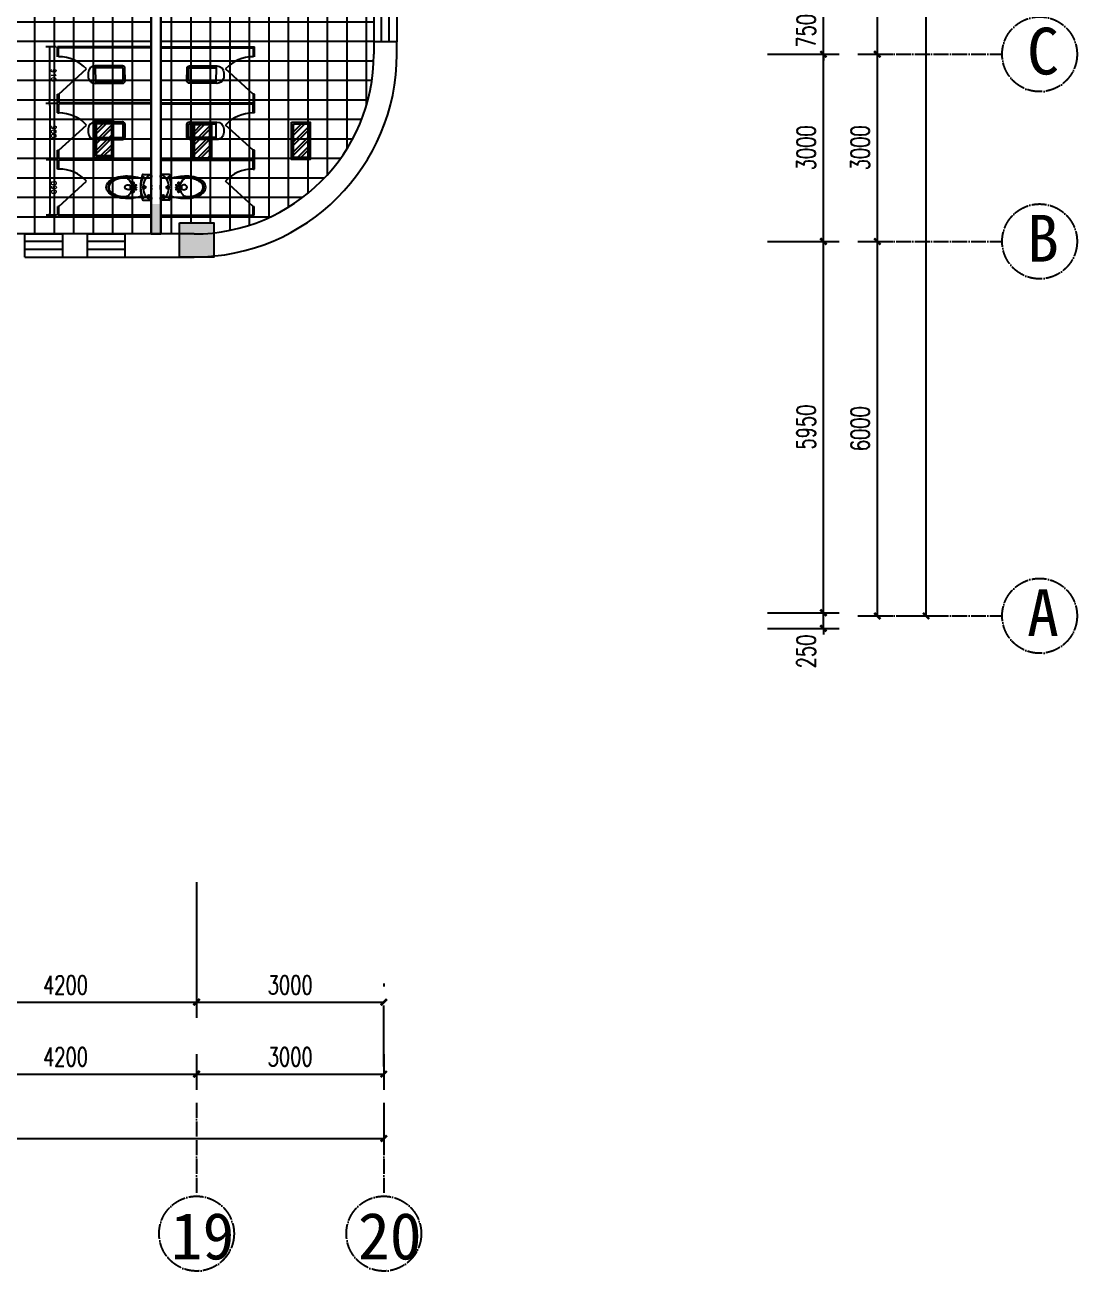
# Model space of a CAD drawing. Header units: millimetres. Extents: x -150677 to 588340, y -254013 to 149700.
# Drawn here: x 96402 to 113259, y 1229 to 21199 of the extents above; entities that cross this region are included whole.
import ezdxf

# ---------------------------------------------------------------- set-up
doc = ezdxf.new("R2010")
doc.units = ezdxf.units.MM
doc.header["$LTSCALE"] = 10
doc.header["$MEASUREMENT"] = 0
doc.linetypes.add('ACAD_ISO04W100', pattern=[30, 24, -3, 0, -3])
for name, color, linetype in [('1-Aa轴线', 240, 'ACAD_ISO04W100'), ('1-Ab轴号', 3, 'Continuous'), ('1-Ba原始建筑墙体', 2, 'Continuous'), ('2-Ba顶面轮廓', 4, 'Continuous'), ('2-Da地拼', 4, 'Continuous'), ('2-FF-DIM', 5, 'Continuous'), ('2-FF-活动家具', 6, 'Continuous'), ('3-Ac固定家具', 120, 'Continuous'), ('5-Aa原始建筑淡显填充', 251, 'Continuous'), ('6-Ab柱体', 6, 'Continuous'), ('6-Bb窗', 5, 'Continuous'), ('PUB_DIM', 3, 'Continuous'), ('图层1', 2, 'Continuous')]:
    doc.layers.add(name, color=color, linetype=linetype)
doc.styles.add('_TCH_DIM_T3', font='SIMPLEX', dxfattribs={"width": 0.705882, "bigfont": 'GBCBIG'})
doc.styles.add('BREEZE-N', font='simplex.shx')
doc.styles.get("Standard").update_dxf_attribs({"font": ''})
doc.styles.get('Standard').set_extended_font_data('SimSun')
doc.dimstyles.new('_TCH_ARCH&&100', dxfattribs={"dimtxt": 297.5, "dimasz": 100, "dimexe": 250, "dimexo": 300, "dimgap": 126.25, "dimtad": 1, "dimdec": 0, "dimzin": 0, "dimdsep": 46, "dimtxsty": '_TCH_DIM_T3', "dimblk": 'ARCHTICK', "dimcen": 0.09, "dimclrt": 7, "dimazin": 2, "dimtfac": 1, "dimtdec": 0, "dimtix": 1, "dimtmove": 2, "dimatfit": 3, "dimfxl": 1, "dimtolj": 1, "dimtzin": 0, "dimarcsym": 0})
doc.dimstyles.new('BREEZE-40', dxfattribs={"dimscale": 40, "dimtxt": 2, "dimasz": 0.75, "dimexe": 1.5, "dimexo": 0.5, "dimtad": 1, "dimdec": 0, "dimrnd": 5, "dimdsep": 46, "dimtxsty": 'BREEZE-N', "dimblk": 'DOT', "dimcen": 0, "dimclrd": 5, "dimclre": 5, "dimclrt": 2, "dimadec": 0, "dimazin": 0, "dimtfac": 1, "dimtdec": 0, "dimtix": 1, "dimtmove": 1, "dimatfit": 3, "dimldrblk": 'DOT', "dimfxl": 1.5, "dimarcsym": 0})

# ---------------------------------------------------------------- blocks, each defined once
blk = doc.blocks.new('_ArchTick')
at = {"color": 0, "linetype": 'ByBlock', "const_width": 0.4}
blk.add_lwpolyline([(-0.5, -0.5), (0.5, 0.5)], dxfattribs=at)
blk = doc.blocks.new('*D797')
at = {"layer": 'Defpoints', "color": 0, "transparency": 16777216}
for p in [(108001, 11779), (109195, 11779), (108001, 11529)]:
    blk.add_point(p, dxfattribs=at)
at = {"layer": 'PUB_DIM', "color": 0, "lineweight": -2, "transparency": 16777216}
for p, q in [((109195, 11779), (109195, 11879)), ((108301, 11779), (109445, 11779)), ((109195, 11529), (109195, 11779)), ((108301, 11529), (109445, 11529)), ((109195, 11529), (109195, 11429))]:
    blk.add_line(p, q, dxfattribs=at)
at = {"layer": 'PUB_DIM', "color": 0, "lineweight": -2, "transparency": 16777216, "xscale": 100, "yscale": 100, "zscale": 100}
for p, rotation in [((109195, 11779), 270), ((109195, 11529), 90)]:
    blk.add_blockref('_ArchTick', p, dxfattribs=dict(at, rotation=rotation))
at = {"layer": 'PUB_DIM', "color": 7, "transparency": 16777216, "insert": (108920, 11159), "char_height": 297.5, "attachment_point": 5, "rotation": 90, "style": '_TCH_DIM_T3'}
blk.add_mtext('\\A1;250', dxfattribs=at)
blk = doc.blocks.new('*D798')
at = {"layer": 'Defpoints', "color": 0, "transparency": 16777216}
for p in [(108001, 17729), (109195, 17729), (108001, 11779)]:
    blk.add_point(p, dxfattribs=at)
at = {"layer": 'PUB_DIM', "color": 0, "lineweight": -2, "transparency": 16777216}
for p, q in [((108301, 17729), (109445, 17729)), ((109195, 11779), (109195, 17729)), ((108301, 11779), (109445, 11779))]:
    blk.add_line(p, q, dxfattribs=at)
at = {"layer": 'PUB_DIM', "color": 0, "lineweight": -2, "transparency": 16777216, "xscale": 100, "yscale": 100, "zscale": 100}
for p, rotation in [((109195, 17729), 90), ((109195, 11779), 270)]:
    blk.add_blockref('_ArchTick', p, dxfattribs=dict(at, rotation=rotation))
at = {"layer": 'PUB_DIM', "color": 7, "transparency": 16777216, "insert": (108920, 14754), "char_height": 297.5, "attachment_point": 5, "rotation": 90, "style": '_TCH_DIM_T3'}
blk.add_mtext('\\A1;5950', dxfattribs=at)
blk = doc.blocks.new('*D799')
at = {"layer": 'Defpoints', "color": 0, "transparency": 16777216}
for p in [(108001, 20729), (109195, 20729), (108001, 17729)]:
    blk.add_point(p, dxfattribs=at)
at = {"layer": 'PUB_DIM', "color": 0, "lineweight": -2, "transparency": 16777216}
for p, q in [((108301, 20729), (109445, 20729)), ((109195, 17729), (109195, 20729)), ((108301, 17729), (109445, 17729))]:
    blk.add_line(p, q, dxfattribs=at)
at = {"layer": 'PUB_DIM', "color": 0, "lineweight": -2, "transparency": 16777216, "xscale": 100, "yscale": 100, "zscale": 100}
for p, rotation in [((109195, 20729), 90), ((109195, 17729), 270)]:
    blk.add_blockref('_ArchTick', p, dxfattribs=dict(at, rotation=rotation))
at = {"layer": 'PUB_DIM', "color": 7, "transparency": 16777216, "insert": (108920, 19229), "char_height": 297.5, "attachment_point": 5, "rotation": 90, "style": '_TCH_DIM_T3'}
blk.add_mtext('\\A1;3000', dxfattribs=at)
blk = doc.blocks.new('*D800')
at = {"layer": 'Defpoints', "color": 0, "transparency": 16777216}
for p in [(108001, 21479), (109195, 21479), (108001, 20729)]:
    blk.add_point(p, dxfattribs=at)
at = {"layer": 'PUB_DIM', "color": 0, "lineweight": -2, "transparency": 16777216}
for p, q in [((109195, 21479), (109195, 21579)), ((108301, 21479), (109445, 21479)), ((109195, 20729), (109195, 21479)), ((108301, 20729), (109445, 20729)), ((109195, 20729), (109195, 20629))]:
    blk.add_line(p, q, dxfattribs=at)
at = {"layer": 'PUB_DIM', "color": 0, "lineweight": -2, "transparency": 16777216, "xscale": 100, "yscale": 100, "zscale": 100}
for p, rotation in [((109195, 21479), 270), ((109195, 20729), 90)]:
    blk.add_blockref('_ArchTick', p, dxfattribs=dict(at, rotation=rotation))
at = {"layer": 'PUB_DIM', "color": 7, "transparency": 16777216, "insert": (108920, 21104), "char_height": 297.5, "attachment_point": 5, "rotation": 90, "style": '_TCH_DIM_T3'}
blk.add_mtext('\\A1;750', dxfattribs=at)
blk = doc.blocks.new('*D823')
at = {"layer": 'Defpoints', "color": 0, "transparency": 16777216}
for p in [(109445, 17729), (110059, 17729), (109445, 11728)]:
    blk.add_point(p, dxfattribs=at)
at = {"layer": 'PUB_DIM', "color": 0, "lineweight": -2, "transparency": 16777216}
for p, q in [((109745, 17729), (110309, 17729)), ((110059, 11728), (110059, 17729)), ((109745, 11728), (110309, 11728))]:
    blk.add_line(p, q, dxfattribs=at)
at = {"layer": 'PUB_DIM', "color": 0, "lineweight": -2, "transparency": 16777216, "xscale": 100, "yscale": 100, "zscale": 100}
for p, rotation in [((110059, 17729), 90), ((110059, 11728), 270)]:
    blk.add_blockref('_ArchTick', p, dxfattribs=dict(at, rotation=rotation))
at = {"layer": 'PUB_DIM', "color": 7, "transparency": 16777216, "insert": (109784, 14728), "char_height": 297.5, "attachment_point": 5, "rotation": 90, "style": '_TCH_DIM_T3'}
blk.add_mtext('\\A1;6000', dxfattribs=at)
blk = doc.blocks.new('*D824')
at = {"layer": 'Defpoints', "color": 0, "transparency": 16777216}
for p in [(109445, 20729), (110059, 20729), (109445, 17729)]:
    blk.add_point(p, dxfattribs=at)
at = {"layer": 'PUB_DIM', "color": 0, "lineweight": -2, "transparency": 16777216}
for p, q in [((109745, 20729), (110309, 20729)), ((110059, 17729), (110059, 20729)), ((109745, 17729), (110309, 17729))]:
    blk.add_line(p, q, dxfattribs=at)
at = {"layer": 'PUB_DIM', "color": 0, "lineweight": -2, "transparency": 16777216, "xscale": 100, "yscale": 100, "zscale": 100}
for p, rotation in [((110059, 20729), 90), ((110059, 17729), 270)]:
    blk.add_blockref('_ArchTick', p, dxfattribs=dict(at, rotation=rotation))
at = {"layer": 'PUB_DIM', "color": 7, "transparency": 16777216, "insert": (109784, 19229), "char_height": 297.5, "attachment_point": 5, "rotation": 90, "style": '_TCH_DIM_T3'}
blk.add_mtext('\\A1;3000', dxfattribs=at)
blk = doc.blocks.new('*D825')
at = {"layer": 'Defpoints', "color": 0, "transparency": 16777216}
for p in [(109445, 23729), (110059, 23729), (109445, 20729)]:
    blk.add_point(p, dxfattribs=at)
at = {"layer": 'PUB_DIM', "color": 0, "lineweight": -2, "transparency": 16777216}
for p, q in [((109745, 23729), (110309, 23729)), ((110059, 20729), (110059, 23729)), ((109745, 20729), (110309, 20729))]:
    blk.add_line(p, q, dxfattribs=at)
at = {"layer": 'PUB_DIM', "color": 0, "lineweight": -2, "transparency": 16777216, "xscale": 100, "yscale": 100, "zscale": 100}
for p, rotation in [((110059, 23729), 90), ((110059, 20729), 270)]:
    blk.add_blockref('_ArchTick', p, dxfattribs=dict(at, rotation=rotation))
at = {"layer": 'PUB_DIM', "color": 7, "transparency": 16777216, "insert": (109784, 22229), "char_height": 297.5, "attachment_point": 5, "rotation": 90, "style": '_TCH_DIM_T3'}
blk.add_mtext('\\A1;3000', dxfattribs=at)
blk = doc.blocks.new('$WINLIB2D$00000001')
at = {"color": 0}
for points in [[(-0.5, 0.5), (-0.5, -0.5)], [(-0.5, 0.5), (0.5, 0.5)], [(0.5, -0.5), (0.5, 0.5)], [(0.5, 0.167), (-0.5, 0.167)], [(0.5, -0.167), (-0.5, -0.167)], [(-0.5, -0.5), (0.5, -0.5)]]:
    blk.add_lwpolyline(points, dxfattribs=at)
blk = doc.blocks.new('*D869')
at = {"layer": 'Defpoints', "color": 0, "transparency": 16777216}
for p in [(110059, 47729), (110841, 47729), (110059, 11728)]:
    blk.add_point(p, dxfattribs=at)
at = {"layer": 'PUB_DIM', "color": 0, "lineweight": -2, "transparency": 16777216}
for p, q in [((110359, 47729), (111091, 47729)), ((110841, 11728), (110841, 47729)), ((110359, 11728), (111091, 11728))]:
    blk.add_line(p, q, dxfattribs=at)
at = {"layer": 'PUB_DIM', "color": 0, "lineweight": -2, "transparency": 16777216, "xscale": 100, "yscale": 100, "zscale": 100}
for p, rotation in [((110841, 47729), 90), ((110841, 11728), 270)]:
    blk.add_blockref('_ArchTick', p, dxfattribs=dict(at, rotation=rotation))
at = {"layer": 'PUB_DIM', "color": 7, "transparency": 16777216, "insert": (110566, 29728), "char_height": 297.5, "attachment_point": 5, "rotation": 90, "style": '_TCH_DIM_T3'}
blk.add_mtext('\\A1;36050', dxfattribs=at)
blk = doc.blocks.new('*D928')
at = {"layer": 'Defpoints', "color": 0, "transparency": 16777216}
for p in [(94952, 7759), (99152, 7759), (99152, 5539)]:
    blk.add_point(p, dxfattribs=at)
at = {"layer": 'PUB_DIM', "color": 0, "lineweight": -2, "transparency": 16777216}
for p, q in [((94952, 7459), (94952, 5289)), ((99152, 7459), (99152, 5289)), ((94952, 5539), (99152, 5539))]:
    blk.add_line(p, q, dxfattribs=at)
at = {"layer": 'PUB_DIM', "color": 0, "lineweight": -2, "transparency": 16777216, "xscale": 100, "yscale": 100, "zscale": 100, "rotation": 180}
blk.add_blockref('_ArchTick', (94952, 5539), dxfattribs=at)
at = {"layer": 'PUB_DIM', "color": 0, "lineweight": -2, "transparency": 16777216, "xscale": 100, "yscale": 100, "zscale": 100}
blk.add_blockref('_ArchTick', (99152, 5539), dxfattribs=at)
at = {"layer": 'PUB_DIM', "color": 7, "transparency": 16777216, "insert": (97052, 5814), "char_height": 297.5, "attachment_point": 5, "style": '_TCH_DIM_T3'}
blk.add_mtext('\\A1;4200', dxfattribs=at)
blk = doc.blocks.new('*D929')
at = {"layer": 'Defpoints', "color": 0, "transparency": 16777216}
for p in [(99152, 5539), (102152, 5539), (102152, 5539)]:
    blk.add_point(p, dxfattribs=at)
at = {"layer": 'PUB_DIM', "color": 0, "lineweight": -2, "transparency": 16777216}
for p, q in [((99152, 5839), (99152, 5789)), ((102152, 5839), (102152, 5789)), ((99152, 5539), (102152, 5539))]:
    blk.add_line(p, q, dxfattribs=at)
at = {"layer": 'PUB_DIM', "color": 0, "lineweight": -2, "transparency": 16777216, "xscale": 100, "yscale": 100, "zscale": 100, "rotation": 180}
blk.add_blockref('_ArchTick', (99152, 5539), dxfattribs=at)
at = {"layer": 'PUB_DIM', "color": 0, "lineweight": -2, "transparency": 16777216, "xscale": 100, "yscale": 100, "zscale": 100}
blk.add_blockref('_ArchTick', (102152, 5539), dxfattribs=at)
at = {"layer": 'PUB_DIM', "color": 7, "transparency": 16777216, "insert": (100652, 5814), "char_height": 297.5, "attachment_point": 5, "style": '_TCH_DIM_T3'}
blk.add_mtext('\\A1;3000', dxfattribs=at)
blk = doc.blocks.new('*D940')
at = {"layer": 'Defpoints', "color": 0, "transparency": 16777216}
for p in [(94952, 5007), (99152, 5007), (99152, 4386)]:
    blk.add_point(p, dxfattribs=at)
at = {"layer": 'PUB_DIM', "color": 0, "lineweight": -2, "transparency": 16777216}
for p, q in [((94952, 4707), (94952, 4136)), ((99152, 4707), (99152, 4136)), ((94952, 4386), (99152, 4386))]:
    blk.add_line(p, q, dxfattribs=at)
at = {"layer": 'PUB_DIM', "color": 0, "lineweight": -2, "transparency": 16777216, "xscale": 100, "yscale": 100, "zscale": 100, "rotation": 180}
blk.add_blockref('_ArchTick', (94952, 4386), dxfattribs=at)
at = {"layer": 'PUB_DIM', "color": 0, "lineweight": -2, "transparency": 16777216, "xscale": 100, "yscale": 100, "zscale": 100}
blk.add_blockref('_ArchTick', (99152, 4386), dxfattribs=at)
at = {"layer": 'PUB_DIM', "color": 7, "transparency": 16777216, "insert": (97052, 4661), "char_height": 297.5, "attachment_point": 5, "style": '_TCH_DIM_T3'}
blk.add_mtext('\\A1;4200', dxfattribs=at)
blk = doc.blocks.new('*D941')
at = {"layer": 'Defpoints', "color": 0, "transparency": 16777216}
for p in [(99152, 5007), (102152, 5007), (102152, 4386)]:
    blk.add_point(p, dxfattribs=at)
at = {"layer": 'PUB_DIM', "color": 0, "lineweight": -2, "transparency": 16777216}
for p, q in [((99152, 4707), (99152, 4136)), ((102152, 4707), (102152, 4136)), ((99152, 4386), (102152, 4386))]:
    blk.add_line(p, q, dxfattribs=at)
at = {"layer": 'PUB_DIM', "color": 0, "lineweight": -2, "transparency": 16777216, "xscale": 100, "yscale": 100, "zscale": 100, "rotation": 180}
blk.add_blockref('_ArchTick', (99152, 4386), dxfattribs=at)
at = {"layer": 'PUB_DIM', "color": 0, "lineweight": -2, "transparency": 16777216, "xscale": 100, "yscale": 100, "zscale": 100}
blk.add_blockref('_ArchTick', (102152, 4386), dxfattribs=at)
at = {"layer": 'PUB_DIM', "color": 7, "transparency": 16777216, "insert": (100652, 4661), "char_height": 297.5, "attachment_point": 5, "style": '_TCH_DIM_T3'}
blk.add_mtext('\\A1;3000', dxfattribs=at)
blk = doc.blocks.new('*D942')
at = {"layer": 'Defpoints', "color": 0, "transparency": 16777216}
for p in [(40952, 4136), (102152, 4136), (102152, 3353)]:
    blk.add_point(p, dxfattribs=at)
at = {"layer": 'PUB_DIM', "color": 0, "lineweight": -2, "transparency": 16777216}
for p, q in [((40952, 3836), (40952, 3103)), ((102152, 3836), (102152, 3103)), ((40952, 3353), (102152, 3353))]:
    blk.add_line(p, q, dxfattribs=at)
at = {"layer": 'PUB_DIM', "color": 0, "lineweight": -2, "transparency": 16777216, "xscale": 100, "yscale": 100, "zscale": 100, "rotation": 180}
blk.add_blockref('_ArchTick', (40952, 3353), dxfattribs=at)
at = {"layer": 'PUB_DIM', "color": 0, "lineweight": -2, "transparency": 16777216, "xscale": 100, "yscale": 100, "zscale": 100}
blk.add_blockref('_ArchTick', (102152, 3353), dxfattribs=at)
at = {"layer": 'PUB_DIM', "color": 7, "transparency": 16777216, "insert": (71552, 3628), "char_height": 297.5, "attachment_point": 5, "style": '_TCH_DIM_T3'}
blk.add_mtext('\\A1;61200', dxfattribs=at)
blk = doc.blocks.new('$lvtry$00000006')
for p, q in [((-140, -40, 0), (-140, -480, 0)), ((-110, -40, 0), (-110, -470, 0)), ((100, 0, 0), (-100, 0, 0)), ((100, -30, 0), (-100, -30, 0)), ((110, -470, 0), (110, -40, 0)), ((140, -480, 0), (140, -40, 0)), ((140, -470, 0), (-140, -470, 0)), ((-30, -590, 0), (30, -590, 0))]:
    blk.add_line(p, q)
for centre, radius, start, end in [((-100, -40, 0), 40, 90, 180), ((-100, -40, 0), 10, 90, 180), ((100, -40, 0), 40, 0, 90), ((100, -40, 0), 10, 0, 90), ((-30, -480, 0), 110, 180, 270), ((30, -480, 0), 110, 270, 0)]:
    blk.add_arc(centre, radius, start, end)
blk = doc.blocks.new('_DOT')
at = {"color": 0, "linetype": 'ByBlock'}
blk.add_line((-0.35, 0), (-1, 0), dxfattribs=at)
at = {"color": 0, "linetype": 'ByBlock', "const_width": 0.35}
blk.add_lwpolyline([(-0.175, 0, 1), (0.175, 0, 1)], format="xyb", close=True, dxfattribs=at)
blk = doc.blocks.new('*D1912')
at = {"layer": '2-FF-DIM', "color": 5, "lineweight": -2, "transparency": 16777216}
for p, q in [((96901, 20849), (96737, 20849)), ((96797, 20819), (96798, 19969)), ((96903, 19939), (96738, 19939))]:
    blk.add_line(p, q, dxfattribs=at)
at = {"layer": 'Defpoints', "color": 0, "transparency": 16777216}
for p in [(96921, 20849), (96798, 19939), (96923, 19939)]:
    blk.add_point(p, dxfattribs=at)
at = {"layer": '2-FF-DIM', "color": 5, "lineweight": -2, "transparency": 16777216, "xscale": 30, "yscale": 30, "zscale": 30}
for p, rotation in [((96797, 20849), 90.11494301792777), ((96798, 19939), 270.1149430179278)]:
    blk.add_blockref('_DOT', p, dxfattribs=dict(at, rotation=rotation))
at = {"layer": '2-FF-DIM', "color": 2, "transparency": 16777216, "insert": (96863, 20394), "char_height": 80, "attachment_point": 5, "rotation": 270.1149, "style": 'BREEZE-N'}
blk.add_mtext('910', dxfattribs=at)
blk = doc.blocks.new('*D1913')
at = {"layer": '2-FF-DIM', "color": 5, "lineweight": -2, "transparency": 16777216}
for p, q in [((96903, 19939), (96738, 19939)), ((96799, 19909), (96800, 19069)), ((96905, 19039), (96740, 19039))]:
    blk.add_line(p, q, dxfattribs=at)
at = {"layer": 'Defpoints', "color": 0, "transparency": 16777216}
for p in [(96923, 19939), (96800, 19039), (96925, 19039)]:
    blk.add_point(p, dxfattribs=at)
at = {"layer": '2-FF-DIM', "color": 5, "lineweight": -2, "transparency": 16777216, "xscale": 30, "yscale": 30, "zscale": 30}
for p, rotation in [((96798, 19939), 90.11494301792777), ((96800, 19039), 270.1149430179278)]:
    blk.add_blockref('_DOT', p, dxfattribs=dict(at, rotation=rotation))
at = {"layer": '2-FF-DIM', "color": 2, "transparency": 16777216, "insert": (96864, 19489), "char_height": 80, "attachment_point": 5, "rotation": 270.1149, "style": 'BREEZE-N'}
blk.add_mtext('900', dxfattribs=at)
blk = doc.blocks.new('*D1914')
at = {"layer": '2-FF-DIM', "color": 5, "lineweight": -2, "transparency": 16777216}
for p, q in [((96905, 19039), (96740, 19039)), ((96800, 19009), (96802, 18179)), ((96907, 18149), (96742, 18149))]:
    blk.add_line(p, q, dxfattribs=at)
at = {"layer": 'Defpoints', "color": 0, "transparency": 16777216}
for p in [(96925, 19039), (96802, 18149), (96927, 18149)]:
    blk.add_point(p, dxfattribs=at)
at = {"layer": '2-FF-DIM', "color": 5, "lineweight": -2, "transparency": 16777216, "xscale": 30, "yscale": 30, "zscale": 30}
for p, rotation in [((96800, 19039), 90.11494301792777), ((96802, 18149), 270.1149430179278)]:
    blk.add_blockref('_DOT', p, dxfattribs=dict(at, rotation=rotation))
at = {"layer": '2-FF-DIM', "color": 2, "transparency": 16777216, "insert": (96866, 18594), "char_height": 80, "attachment_point": 5, "rotation": 270.1149, "style": 'BREEZE-N'}
blk.add_mtext('890', dxfattribs=at)
blk = doc.blocks.new('uilk')
at = {"layer": '2-Ba顶面轮廓'}
h = blk.add_hatch(dxfattribs=at)
h.set_pattern_fill('ANSI32', color=4, scale=300)
h.set_pattern_definition([(45, (-6958.44, 1873.64), (-79.54951, 79.54951), []), (45, (-6905.4, 1873.64), (-79.54951, 79.54951), [])])
h.paths.add_polyline_path([(95964, 21288), (96204, 21288), (96204, 21828), (95964, 21828)])
at = {"layer": '2-Ba顶面轮廓', "color": 4}
for points in [[(95934, 21858), (96234, 21858), (96234, 21258), (95934, 21258)], [(95964, 21828), (96204, 21828), (96204, 21288), (95964, 21288)]]:
    blk.add_lwpolyline(points, close=True, dxfattribs=at)

msp = doc.modelspace()

# ---------------------------------------------------------------- hatches: boundary and pattern name
at = {"layer": '2-Da地拼'}
h = msp.add_hatch(dxfattribs=at)
h.set_pattern_fill('AR-SAND', color=8, scale=100, style=0, double=1)
h.set_pattern_definition([(37.5, (95161.86, 17849.33), (-6.2993, 192.6824), [0, -152, 0, -170, 0, -162.5]), (7.5, (95161.86, 17849.33), (176.9777, 282.2146), [0, -82, 0, -137, 0, -52.5]), (327.5, (95038.86, 17849.33), (311.4142, 0.5659), [0, -50, 0, -180, 0, -235]), (317.5, (95038.86, 17849.33), (300.6127, 87.7676), [0, -25, 0, -118, 0, -135])])
h.paths.add_polyline_path([(98576.9, 17849.3), (98576.9, 18329.3), (98426.9, 18329.3), (98426.9, 17849.3)])
edge = h.paths.add_edge_path()
edge.add_line((101776.9, 22329.3), (101991.9, 22329.3))
edge.add_line((101991.9, 22329.3), (101991.9, 43429.3))
edge.add_line((101991.9, 43429.3), (100441.9, 43429.3))
edge.add_line((100441.9, 43429.3), (100441.9, 44579.3))
edge.add_arc((98055.5, 44303.4), 2402.2, 6.59495, 27.98517)
edge.add_arc((-2293444, 44280), 2393621.1, -0.0275434, 0.0275434, ccw=False)
edge.add_line((100176.9, 43129.3), (101776.9, 43129.3))
edge.add_line((101776.9, 43129.3), (101776.9, 22329.3))
h.paths.add_polyline_path([(95161.9, 22329.3), (95376.9, 22329.3), (95376.9, 44579.3), (95161.9, 44579.3)])
at = {"layer": '3-Ac固定家具'}
h = msp.add_hatch(dxfattribs=at)
h.set_pattern_fill('NET', color=2, scale=2500)
h.paths.add_polyline_path([(98426.9, 22379.3), (96261.9, 22379.3), (95361.9, 22379.3), (95161.9, 22379.3), (95161.9, 18029.3), (95226.9, 18029.3), (95226.9, 17849.3), (98426.9, 17849.3)])
h = msp.add_hatch(dxfattribs=at)
h.set_pattern_fill('NET', color=2, scale=2500)
h.paths.add_polyline_path([(101991.9, 21529.3), (101991.9, 21929.3), (101991.9, 22379.3), (101791.9, 22379.3), (100891.9, 22379.3), (98576.9, 22379.3), (98576.9, 17849.3), (98876.9, 17849.3), (98876.9, 18029.3), (99426.9, 18029.3), (99426.9, 17866.6, 0.3824665), (101991.9, 20729.3), (101991.9, 20929.3)])
at = {"layer": '5-Aa原始建筑淡显填充'}
msp.add_hatch(color=251, dxfattribs=at).paths.add_polyline_path([(98876.9, 18029.3), (99426.9, 18029.3), (99426.9, 17479.3), (98876.9, 17479.3)])

# ---------------------------------------------------------------- linework, layer by layer
at = {"layer": '1-Aa轴线'}
for p, q in [((110059.2, 20729.3), (112059.2, 20729.3)), ((110059.2, 17729.3), (112059.2, 17729.3)), ((110059.2, 11729.3), (112059.2, 11729.3)), ((99151.9, 3925.8), (99151.9, 2429)), ((102151.9, 3925.8), (102151.9, 2429))]:
    msp.add_line(p, q, dxfattribs=at)
for centre in [(112659.2, 20729.3), (112659.2, 17729.3), (112659.2, 11729.3), (99151.9, 1829), (102151.9, 1829)]:
    msp.add_circle(centre, 600, dxfattribs=at)
at = {"layer": '1-Ba原始建筑墙体', "color": 2}
for p, q in [((98426.9, 17849.3), (98426.9, 22379.3)), ((98576.9, 17849.3), (98576.9, 22379.3))]:
    msp.add_line(p, q, dxfattribs=at)
at = {"layer": '1-Ba原始建筑墙体'}
for p, q in [((102361.9, 20929.3), (101991.9, 20929.3)), ((101991.9, 20929.3), (101991.9, 20729.3)), ((102361.9, 20729.3), (102361.9, 20929.3)), ((97401.9, 17849.3), (97001.9, 17849.3)), ((97001.9, 17849.3), (97001.9, 17479.3)), ((97401.9, 17479.3), (97401.9, 17849.3)), ((99111.9, 17849.3), (98001.9, 17849.3)), ((98001.9, 17849.3), (98001.9, 17479.3)), ((97001.9, 17479.3), (97401.9, 17479.3)), ((98001.9, 17479.3), (99111.9, 17479.3))]:
    msp.add_line(p, q, dxfattribs=at)
for radius in [2880, 3250]:
    msp.add_arc((99111.9, 20729.3), radius, 270, 0, dxfattribs=at)
at = {"layer": '2-Da地拼', "color": 8}
msp.add_line((98576.9, 17849.3), (98576.9, 46079.3), dxfattribs=at)
at = {"layer": '2-FF-活动家具'}
for p, q in [((98426.9, 20852.3), (96921.4, 20849.3)), ((96921.8, 20689.3), (96921.4, 20849.3)), ((98426.9, 20832.3), (96941.5, 20829.4)), ((96941.8, 20689.4), (96941.5, 20829.4)), ((98576.9, 20852.3), (100082.3, 20849.3)), ((98576.9, 20832.3), (100062.2, 20829.4)), ((100062, 20689.4), (100062.2, 20829.4)), ((100082, 20689.3), (100082.3, 20849.3)), ((96943, 20089.4), (97387.2, 20492.6)), ((100060.8, 20089.4), (99616.5, 20492.6)), ((96923, 20089.3), (96943, 20089.4)), ((96923.6, 19789.3), (96923, 20089.3)), ((96943, 20089.4), (96943.2, 19949.4)), ((100060.8, 20089.4), (100060.5, 19949.4)), ((100080.8, 20089.3), (100060.8, 20089.4)), ((100080.1, 19789.3), (100080.8, 20089.3)), ((96923.6, 19789.3), (96943.6, 19789.4)), ((98426.9, 19952.3), (96943.2, 19949.4)), ((98426.9, 19932.3), (96943.3, 19929.4)), ((96943.6, 19789.4), (96943.3, 19929.4)), ((98576.9, 19952.3), (100060.5, 19949.4)), ((98576.9, 19932.3), (100060.4, 19929.4)), ((100060.1, 19789.4), (100060.4, 19929.4)), ((100080.1, 19789.3), (100060.1, 19789.4)), ((96944.8, 19189.4), (97389, 19592.6)), ((100058.9, 19189.4), (99614.7, 19592.6)), ((96924.8, 19189.3), (96944.8, 19189.4)), ((96925.4, 18889.3), (96924.8, 19189.3)), ((96945.1, 19049.4), (96944.8, 19189.4)), ((100058.7, 19049.4), (100058.9, 19189.4)), ((100078.9, 19189.3), (100058.9, 19189.4)), ((100078.3, 18889.3), (100078.9, 19189.3)), ((98426.9, 19052.3), (96945.1, 19049.4)), ((98426.9, 19032.3), (96945.1, 19029.4)), ((96945.4, 18889.4), (96945.1, 19029.4)), ((98576.9, 19052.3), (100058.7, 19049.4)), ((98576.9, 19032.3), (100058.6, 19029.4)), ((100058.3, 18889.4), (100058.6, 19029.4)), ((96945.4, 18889.4), (96925.4, 18889.3)), ((98298.8, 18804.1), (98410.6, 18804.1)), ((98705, 18804.1), (98593.2, 18804.1)), ((100058.3, 18889.4), (100078.3, 18889.3)), ((96946.6, 18289.4), (97390.8, 18692.7)), ((98117.5, 18591.9), (98102.3, 18591.9)), ((98117.9, 18601.2), (98102.5, 18601.2)), ((98115.8, 18625.3), (98115.8, 18625.4)), ((98123.4, 18581), (98115.8, 18567.8)), ((98124, 18611.1), (98116.5, 18624.2)), ((98124.4, 18667.5), (98138.6, 18667.5)), ((98124.4, 18666), (98138.6, 18666)), ((98129.6, 18614.6), (98129.6, 18630.3)), ((98129.6, 18576.9), (98129.6, 18561.2)), ((98138.6, 18681.8), (98138.6, 18667.5)), ((98138.6, 18651.8), (98138.6, 18666)), ((98140.1, 18681.8), (98140.1, 18667.5)), ((98154.3, 18667.5), (98140.1, 18667.5)), ((98154.3, 18666), (98140.1, 18666)), ((98140.1, 18651.8), (98140.1, 18666)), ((98145.4, 18614.6), (98155.9, 18626.1)), ((98146.7, 18577.1), (98157, 18565.8)), ((98151.1, 18611), (98166.7, 18616)), ((98152.4, 18581.7), (98167.4, 18576.9)), ((98152.6, 18601.2), (98152.6, 18596.6)), ((98188.8, 18601.2), (98152.6, 18601.2)), ((98152.6, 18591.9), (98152.6, 18596.6)), ((98188.8, 18591.9), (98152.6, 18591.9)), ((98173.9, 18631.8), (98165.1, 18631.8)), ((98176.6, 18634.2), (98176.6, 18642.9)), ((98176.6, 18628.8), (98176.6, 18620.1)), ((98176.6, 18564.4), (98176.6, 18573.1)), ((98179.3, 18631.8), (98188, 18631.8)), ((98188.8, 18596.6), (98188.8, 18601.2)), ((98188.8, 18596.6), (98188.8, 18591.9)), ((98277.9, 18596.6), (98302.3, 18596.6)), ((98312.5, 18630.9), (98312.5, 18606.5)), ((98312.5, 18561.7), (98312.5, 18586.1)), ((98347, 18596.6), (98322.7, 18596.6)), ((98426.9, 18637), (98426.9, 18756)), ((98430.6, 18584.3), (98430.6, 18608.9)), ((98573.2, 18584.3), (98573.2, 18608.9)), ((98576.9, 18637), (98576.9, 18756)), ((98656.7, 18596.6), (98681, 18596.6)), ((98691.2, 18630.9), (98691.2, 18606.5)), ((98691.2, 18561.7), (98691.2, 18586.1)), ((98725.8, 18596.6), (98701.5, 18596.6)), ((98815, 18596.6), (98815, 18601.2)), ((98815, 18601.2), (98851.1, 18601.2)), ((98815, 18596.6), (98815, 18591.9)), ((98815, 18591.9), (98851.1, 18591.9)), ((98824.5, 18631.8), (98815.7, 18631.8)), ((98827.2, 18634.2), (98827.2, 18642.9)), ((98827.2, 18628.8), (98827.2, 18620.1)), ((98827.2, 18564.4), (98827.2, 18573.1)), ((98829.9, 18631.8), (98838.6, 18631.8)), ((98851.3, 18581.7), (98836.3, 18576.9)), ((98852.6, 18611), (98837.1, 18616)), ((98857, 18577.1), (98846.7, 18565.8)), ((98858.3, 18614.6), (98847.9, 18626.1)), ((98849.4, 18667.5), (98863.6, 18667.5)), ((98849.4, 18666), (98863.6, 18666)), ((98851.1, 18601.2), (98851.1, 18596.6)), ((98851.1, 18591.9), (98851.1, 18596.6)), ((98863.6, 18681.8), (98863.6, 18667.5)), ((98863.6, 18651.8), (98863.6, 18666)), ((98865.1, 18681.8), (98865.1, 18667.5)), ((98879.3, 18667.5), (98865.1, 18667.5)), ((98879.3, 18666), (98865.1, 18666)), ((98865.1, 18651.8), (98865.1, 18666)), ((98874.2, 18614.6), (98874.2, 18630.3)), ((98874.2, 18576.9), (98874.2, 18561.2)), ((98879.7, 18611.1), (98887.2, 18624.2)), ((98880.3, 18581), (98887.9, 18567.8)), ((98885.9, 18601.2), (98901.2, 18601.2)), ((98886.2, 18591.9), (98901.4, 18591.9)), ((98887.9, 18625.3), (98887.9, 18625.4)), ((100057.1, 18289.4), (99612.9, 18692.7)), ((98124.4, 18527.1), (98138.6, 18527.1)), ((98124.4, 18525.6), (98138.6, 18525.6)), ((98138.6, 18541.3), (98138.6, 18527.1)), ((98138.6, 18511.4), (98138.6, 18525.6)), ((98140.1, 18541.3), (98140.1, 18527.1)), ((98154.3, 18527.1), (98140.1, 18527.1)), ((98154.3, 18525.6), (98140.1, 18525.6)), ((98140.1, 18511.4), (98140.1, 18525.6)), ((98173.9, 18561.3), (98165.1, 18561.3)), ((98176.6, 18559), (98176.6, 18550.3)), ((98179.3, 18561.3), (98188, 18561.3)), ((98298.8, 18389.1), (98410.6, 18389.1)), ((98364.7, 18461.1), (98386.4, 18461.1)), ((98364.7, 18458.8), (98386.4, 18458.8)), ((98386.4, 18482.8), (98386.4, 18461.1)), ((98386.4, 18437.1), (98386.4, 18458.8)), ((98388.7, 18482.8), (98388.7, 18461.1)), ((98410.4, 18461.1), (98388.7, 18461.1)), ((98410.4, 18458.8), (98388.7, 18458.8)), ((98388.7, 18437.1), (98388.7, 18458.8)), ((98426.9, 18437.2), (98426.9, 18556.2)), ((98426.9, 18437.2), (98426.9, 18556.2)), ((98576.9, 18437.2), (98576.9, 18556.2)), ((98576.9, 18437.2), (98576.9, 18556.2)), ((98705, 18389.1), (98593.2, 18389.1)), ((98593.3, 18461.1), (98615, 18461.1)), ((98593.3, 18458.8), (98615, 18458.8)), ((98615, 18482.8), (98615, 18461.1)), ((98615, 18437.1), (98615, 18458.8)), ((98617.3, 18482.8), (98617.3, 18461.1)), ((98639, 18461.1), (98617.3, 18461.1)), ((98617.3, 18437.1), (98617.3, 18458.8)), ((98639, 18458.8), (98617.3, 18458.8)), ((98824.5, 18561.3), (98815.7, 18561.3)), ((98827.2, 18559), (98827.2, 18550.3)), ((98829.9, 18561.3), (98838.6, 18561.3)), ((98849.4, 18527.1), (98863.6, 18527.1)), ((98849.4, 18525.6), (98863.6, 18525.6)), ((98863.6, 18541.3), (98863.6, 18527.1)), ((98863.6, 18511.4), (98863.6, 18525.6)), ((98865.1, 18541.3), (98865.1, 18527.1)), ((98879.3, 18527.1), (98865.1, 18527.1)), ((98865.1, 18511.4), (98865.1, 18525.6)), ((98879.3, 18525.6), (98865.1, 18525.6)), ((96946.6, 18289.4), (96926.6, 18289.3)), ((96926.9, 18149.3), (96926.6, 18289.3)), ((96946.9, 18149.4), (96946.6, 18289.4)), ((100056.9, 18149.4), (100057.1, 18289.4)), ((100057.1, 18289.4), (100077.1, 18289.3)), ((100076.9, 18149.3), (100077.1, 18289.3)), ((98426.9, 18149.3), (96926.9, 18149.3)), ((98426.9, 18149.3), (96926.9, 18149.3)), ((98576.9, 18149.3), (100076.9, 18149.3))]:
    msp.add_line(p, q, dxfattribs=at)
for centre, radius in [((98139.4, 18666.8), 10.7), ((98139.4, 18666.8), 7.7), ((98176.6, 18631.8), 6.88), ((98312.5, 18596.6), 20), ((98691.2, 18596.6), 20), ((98827.2, 18631.8), 6.88), ((98864.4, 18666.8), 10.7), ((98864.4, 18666.8), 7.7), ((98139.4, 18526.4), 10.7), ((98139.4, 18526.4), 7.7), ((98176.6, 18561.3), 6.88), ((98387.6, 18459.9), 16.3), ((98387.6, 18459.9), 11.7), ((98616.2, 18459.9), 16.3), ((98616.2, 18459.9), 11.7), ((98827.2, 18561.3), 6.88), ((98864.4, 18526.4), 10.7), ((98864.4, 18526.4), 7.7)]:
    msp.add_circle(centre, radius, dxfattribs=at)
for centre, radius, start, end in [((96943, 20089.4), 600, 42.23187, 90.11494), ((100060.8, 20089.4), 600, 89.88506, 137.76813), ((96944.8, 19189.4), 600, 42.23187, 90.11494), ((100058.9, 19189.4), 600, 89.88506, 137.76813), ((96946.6, 18289.4), 600, 42.23187, 90.11494), ((98020.4, 17947), 826.2, 72.61983, 90.32038), ((99027.9, 18590.6), 774.3, 165.14207, 179.56117), ((98298.8, 18784.1), 20, 90, 165.14207), ((98533.9, 18596.6), 241.4, 120.71984, 239.28016), ((98410.6, 18784.1), 20, 0, 90), ((98750.2, 18727.7), 324.6, 169.9894, 174.99389), ((98593.2, 18784.1), 20, 90, 180), ((98253.5, 18727.7), 324.6, 5.00611, 10.0106), ((98469.9, 18596.6), 241.4, 300.71984, 59.28016), ((98705, 18784.1), 20, 14.85793, 90), ((97975.8, 18590.6), 774.3, 0.43883, 14.85793), ((98983.3, 17947), 826.2, 89.67962, 107.38017), ((100057.1, 18289.4), 600, 89.88506, 137.76813), ((97835.4, 18596.6), 98, 157.17512, 202.82488), ((97833.2, 18596.6), 88.5, 160.54046, 199.45954), ((97984.3, 18406.7), 336.8, 79.84872, 112.6502), ((97973.9, 18434.3), 311.8, 77.07667, 110.69711), ((98039.2, 18718.7), 20, 54.02801, 77.07667), ((97954.3, 18603.6), 163, 7.14373, 53.64719), ((98068.8, 18614), 20, 39.32676, 75.61372), ((98047.5, 18596.6), 47.6, 320.67324, 39.32676), ((98137.6, 18595.7), 35.4, 8.89555, 353.80049), ((98137.6, 18595.7), 20.4, 15.55137, 349.20862), ((97954.3, 18603.6), 163, 357.52168, 357.55755), ((97953.9, 18589.6), 163.4, 1.37342, 2.4279), ((98586, 18593.8), 332.4, 147.81957, 212.43376), ((99027.9, 18602.5), 774.3, 180.43883, 194.85793), ((98750.2, 18665.3), 324.6, 185.00611, 190.0106), ((98750.2, 18527.9), 324.6, 169.9894, 174.99389), ((98253.5, 18665.3), 324.6, 349.9894, 354.99389), ((98253.5, 18527.9), 324.6, 5.00611, 10.0106), ((98417.7, 18593.8), 332.4, 327.56624, 32.18043), ((97975.8, 18602.5), 774.3, 345.14207, 359.56117), ((98866.2, 18595.7), 35.4, 186.19951, 171.10445), ((98866.2, 18595.7), 20.4, 190.79138, 164.44863), ((99049.8, 18589.6), 163.4, 177.5721, 178.62658), ((99049.4, 18603.6), 163, 182.44245, 182.47832), ((99049.4, 18603.6), 163, 126.35281, 172.85627), ((98956.2, 18596.6), 47.6, 140.67324, 219.32676), ((98934.9, 18614), 20, 104.38628, 140.67324), ((98964.6, 18718.7), 20, 102.92333, 125.97199), ((99029.8, 18434.3), 311.8, 69.30289, 102.92333), ((99019.5, 18406.7), 336.8, 67.3498, 100.15128), ((99170.5, 18596.6), 88.5, 340.54046, 19.45954), ((99168.3, 18596.6), 98, 337.17512, 22.82488), ((97984.3, 18786.5), 336.8, 247.3498, 275.45202), ((97968.8, 18734.4), 287.2, 248.53112, 286.31658), ((98020.4, 19246.2), 826.2, 269.67962, 287.38017), ((98043.9, 18478), 20, 286.31658, 308.40903), ((97953.9, 18589.6), 163.4, 308.80529, 352.30178), ((98068.8, 18579.1), 20, 284.38628, 320.67324), ((98298.8, 18409.1), 20, 194.85793, 270), ((98410.6, 18409.1), 20, 270, 0), ((98750.2, 18465.5), 324.6, 185.00611, 190.0106), ((98253.5, 18465.5), 324.6, 349.9894, 354.99389), ((98593.2, 18409.1), 20, 180, 270), ((98705, 18409.1), 20, 270, 345.14207), ((98983.3, 19246.2), 826.2, 252.61983, 270.32038), ((99049.8, 18589.6), 163.4, 187.69822, 231.19471), ((98934.9, 18579.1), 20, 219.32676, 255.61372), ((98959.9, 18478), 20, 231.59097, 253.68342), ((99034.9, 18734.4), 287.2, 253.68342, 291.46888), ((99019.5, 18786.5), 336.8, 264.54798, 292.6502)]:
    msp.add_arc(centre, radius, start, end, dxfattribs=at)
at = {"layer": '2-FF-活动家具', "extrusion": (0, 0, -1)}
for centre, major_axis, ratio, start_param, end_param in [((97999.9, 18596.6), (294.3, 0), 0.6009031, 1.5168082, 4.7663771), ((98056.8, 18596.6), (52.3, 0), 0.7454919, 1.2394144, 5.0437709), ((99059, 18596.6), (-210.3, 15.3), 0.6801863, 1.9163408, 2.7678099), ((97944.7, 18596.6), (-210.3, 15.3), 0.6801863, -1.2252519, -0.3737828)]:
    msp.add_ellipse(centre, major_axis=major_axis, ratio=ratio, start_param=start_param, end_param=end_param, dxfattribs=at)
at = {"layer": '2-FF-活动家具'}
for centre, major_axis, ratio, start_param, end_param in [((99003.8, 18596.6), (-294.3, 0), 0.6009031, 1.5168082, 4.7663771), ((97944.7, 18596.6), (210.3, 15.3), 0.6801863, 1.9163408, 2.7678099), ((98946.9, 18596.6), (52.3, 0), 0.7454919, 4.3810071, 8.1853635), ((99059, 18596.6), (-210.3, -15.3), 0.6801863, 1.9163408, 2.7678099)]:
    msp.add_ellipse(centre, major_axis=major_axis, ratio=ratio, start_param=start_param, end_param=end_param, dxfattribs=at)
for points in [[(97854.6, 18717.5), (97854.6, 18717.5), (97854.6, 18717.5), (97834.8, 18708), (97824.5, 18701.7), (97805.6, 18690.6), (97797.7, 18685.1), (97782.7, 18673.2), (97774, 18663.7), (97762.9, 18649.5), (97757.4, 18640.8), (97755, 18637.6), (97752.6, 18634.5), (97749.8, 18626)], [(99149.2, 18717.5), (99149.2, 18717.5), (99149.2, 18717.5), (99168.9, 18708), (99179.2, 18701.7), (99198.1, 18690.6), (99206, 18685.1), (99221.1, 18673.2), (99229.7, 18663.7), (99240.8, 18649.5), (99246.3, 18640.8), (99248.7, 18637.6), (99251.1, 18634.5), (99253.9, 18626)], [(97854.6, 18475.6), (97854.6, 18475.6), (97854.6, 18475.6), (97834.8, 18485.1), (97824.5, 18491.5), (97805.6, 18502.5), (97797.7, 18508.1), (97782.7, 18519.9), (97774, 18529.4), (97762.9, 18543.6), (97757.4, 18552.3), (97755, 18555.5), (97752.6, 18558.7), (97749.8, 18567.1)], [(99149.2, 18475.6), (99149.2, 18475.6), (99149.2, 18475.6), (99168.9, 18485.1), (99179.2, 18491.5), (99198.1, 18502.5), (99206, 18508.1), (99221.1, 18519.9), (99229.7, 18529.4), (99240.8, 18543.6), (99246.3, 18552.3), (99248.7, 18555.5), (99251.1, 18558.7), (99253.9, 18567.1)]]:
    msp.add_open_spline(points, degree=3, knots=[1.9163408, 1.9163408, 1.9163408, 1.9163408, 2.01991476, 2.01991476, 2.1953692, 2.1953692, 2.37082365, 2.37082365, 2.54627809, 2.54627809, 2.72173253, 2.72173253, 2.76780986, 2.76780986, 2.76780986, 2.76780986], dxfattribs=at)
at = {"layer": '6-Ab柱体'}
msp.add_lwpolyline([(98876.9, 18029.3), (99426.9, 18029.3), (99426.9, 17479.3), (98876.9, 17479.3)], close=True, dxfattribs=at)
at = {"layer": 'PUB_DIM'}
msp.add_lwpolyline([(102151.9, 4506.7), (102151.9, 5487.1)], dxfattribs=at)
at = {"layer": '图层1', "color": 2}
for p, q in [((98426.9, 22379.3), (98426.9, 17849.3)), ((98576.9, 22379.3), (98576.9, 17849.3)), ((98426.9, 17849.3), (95226.9, 17849.3)), ((98426.9, 17849.3), (98576.9, 17849.3)), ((99176.9, 17850.1), (99176.9, 17849.3))]:
    msp.add_line(p, q, dxfattribs=at)

# ---------------------------------------------------------------- block references
at = {"layer": '2-Ba顶面轮廓', "color": 4}
for p in [(1582.8, -2187.6), (3156.2, -2226.8), (4739.1, -2215)]:
    msp.add_blockref('uilk', p, dxfattribs=at)
at = {"layer": '2-FF-活动家具', "rotation": 270.1149422573884}
for p in [(98005.2, 20403.6, 0), (98007, 19503.6, 0)]:
    msp.add_blockref('$lvtry$00000006', p, dxfattribs=at)
at = {"layer": '2-FF-活动家具', "xscale": -1, "rotation": 89.88505774261164}
for p in [(98998.6, 20403.6, 0), (98996.7, 19503.6, 0)]:
    msp.add_blockref('$lvtry$00000006', p, dxfattribs=at)
at = {"layer": '6-Bb窗', "xscale": -600, "yscale": 370, "zscale": -600}
for p, rotation in [((102176.9, 21229.3), 90.00000000000007), ((96701.9, 17664.3), 180), ((97701.9, 17664.3), 180)]:
    msp.add_blockref('$WINLIB2D$00000001', p, dxfattribs=dict(at, rotation=rotation))

# ---------------------------------------------------------------- texts
at = {"layer": '1-Ab轴号', "char_height": 750, "width": 36.316}
for s, insert, attachment_point in [('{\\fSimSun|b0|i0|c134|p2;C}', (112457.8, 21155.1), 1), ('{\\fSimSun|b0|i0|c134|p2;B}', (112457.8, 18155.1), 1), ('{\\fSimSun|b0|i0|c134|p2;A}', (112457.8, 12155.1), 1), ('{\\fSimSun|b0|i0|c134|p2;19}', (98737.3, 1403.2), 7), ('{\\fSimSun|b0|i0|c134|p2;20}', (101737.3, 1403.2), 7)]:
    msp.add_mtext(s, dxfattribs=dict(at, insert=insert, attachment_point=attachment_point))

# ---------------------------------------------------------------- dimensions: what is measured, and where the dimension line sits
at = {"layer": '2-FF-DIM'}
dim = msp.add_aligned_dim(p1=(96921.4, 20849.3), p2=(96923.3, 19939.3), distance=-124.8, dimstyle='BREEZE-40', dxfattribs=at)
dim.commit()
dim.dimension.update_dxf_attribs({"geometry": '*D1912', "text_midpoint": (96862.5, 20394.2)})
for base, p1, p2, picture, middle in [((96800.2, 19039.1), (96923.3, 19939.3), (96925.1, 19039.3), '*D1913', (96864.3, 19489.2)), ((96802, 18149.1), (96925.1, 19039.3), (96926.9, 18149.3), '*D1914', (96866.1, 18594.2))]:
    dim = msp.add_linear_dim(base=base, p1=p1, p2=p2, angle=90.11494, dimstyle='BREEZE-40', dxfattribs=at)
    dim.commit()
    dim.dimension.update_dxf_attribs({"geometry": picture, "text_midpoint": middle})
at = {"layer": 'PUB_DIM'}
for p1, p2, distance, text, picture, middle in [((110059.2, 11727.5), (110059.2, 47729.3), -782.2, '36050', '*D869', (110566.4, 29728.4)), ((109445.3, 11727.5), (109445.3, 17729.3), -613.9, '6000', '*D823', (109784.2, 14728.4))]:
    dim = msp.add_aligned_dim(p1=p1, p2=p2, distance=distance, text=text, dimstyle='_TCH_ARCH&&100', dxfattribs=at)
    dim.commit()
    dim.dimension.update_dxf_attribs({"geometry": picture, "text_midpoint": middle})
for p1, p2, distance, picture, middle in [((109445.3, 20729.3), (109445.3, 23729.3), -613.9, '*D825', (109784.2, 22229.3)), ((108001.4, 20729.3), (108001.4, 21479.3), -1193.9, '*D800', (108920.3, 21104.3)), ((108001.4, 17729.3), (108001.4, 20729.3), -1193.9, '*D799', (108920.3, 19229.3)), ((109445.3, 17729.3), (109445.3, 20729.3), -613.9, '*D824', (109784.2, 19229.3)), ((108001.4, 11779.3), (108001.4, 17729.3), -1193.9, '*D798', (108920.3, 14754.3)), ((94951.9, 7759.3), (99151.9, 7759.3), -2220.4, '*D928', (97051.9, 5813.9)), ((99151.9, 5538.9), (102151.9, 5538.9), 0, '*D929', (100651.9, 5813.9)), ((94951.9, 5007), (99151.9, 5007), -621.5, '*D940', (97051.9, 4660.5)), ((99151.9, 5007), (102151.9, 5007), -621.5, '*D941', (100651.9, 4660.5)), ((40951.9, 4135.5), (102151.9, 4135.5), -782.1, '*D942', (71551.9, 3628.4))]:
    dim = msp.add_aligned_dim(p1=p1, p2=p2, distance=distance, dimstyle='_TCH_ARCH&&100', dxfattribs=at)
    dim.commit()
    dim.dimension.update_dxf_attribs({"geometry": picture, "text_midpoint": middle})
dim = msp.add_linear_dim(base=(109195.3, 11779.3), p1=(108001.4, 11529.3), p2=(108001.4, 11779.3), angle=90, dimstyle='_TCH_ARCH&&100', dxfattribs=at)
dim.commit()
dim.dimension.update_dxf_attribs({"geometry": '*D797', "text_midpoint": (108920.3, 11159.3), "dimtype": 129})

doc.saveas('drawing.dxf')
